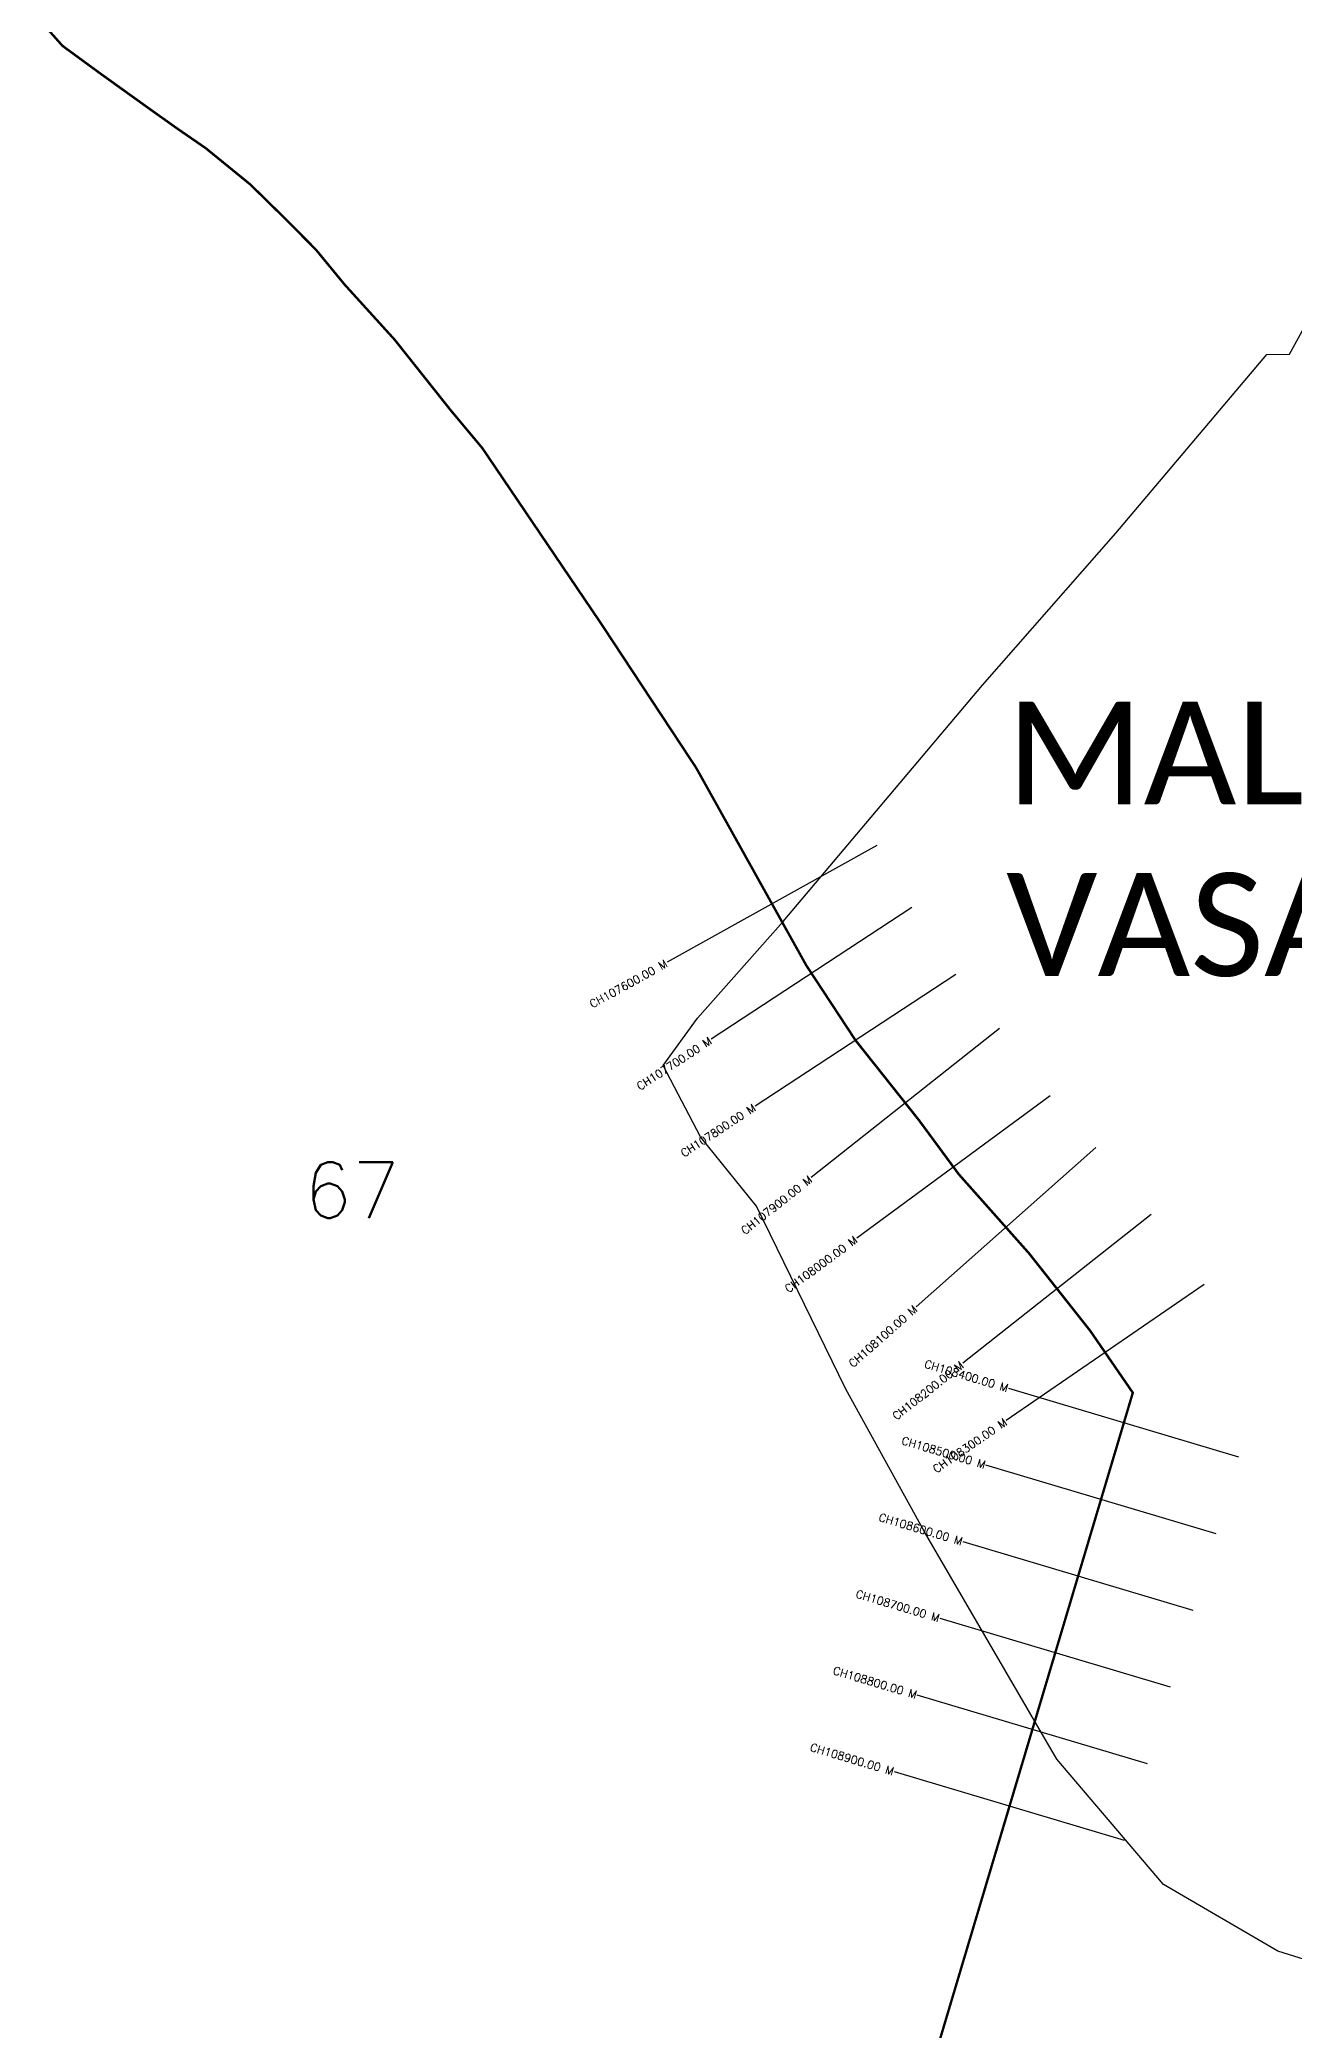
# Model space of a CAD drawing. Header units: metres. Extents: x 265666 to 271097, y 2136619 to 2142680.
# Drawn here: x 267345 to 268912, y 2138030 to 2140517 of the extents above; entities that cross this region are included whole.
import ezdxf
from ezdxf.enums import TextEntityAlignment as Align

# ---------------------------------------------------------------- set-up
doc = ezdxf.new("R2010")
doc.units = ezdxf.units.M
for name, color, linetype in [('CS', 134, 'Continuous'), ('CSMark', 6, 'Continuous'), ('NATURALLY PROTECTED', 3, 'Continuous'), ('village', 3, 'Continuous'), ('VILLAGE NAME', 250, 'Continuous')]:
    doc.layers.add(name, color=color, linetype=linetype)
doc.styles.get("Standard").update_dxf_attribs({"font": 'simplex.shx'})

msp = doc.modelspace()

# ---------------------------------------------------------------- linework, layer by layer
at = {"layer": 'CS'}
for p, q in [((268390.7, 2139510.2), (268128.6, 2139364.2)), ((268434.4, 2139432.6), (268183.6, 2139268)), ((268489.3, 2139349), (268238.5, 2139184.4)), ((268543.6, 2139281.6), (268308.6, 2139095.1)), ((268606.9, 2139197.4), (268365.4, 2139019.5)), ((268663.9, 2139132.6), (268439.5, 2138933.5)), ((268733.3, 2139049.1), (268497.9, 2138863.2)), ((268799.5, 2138961.3), (268552.2, 2138791.4)), ((268842.9, 2138745.8), (268555.4, 2138831.5)), ((268814.3, 2138650), (268526.8, 2138735.7)), ((268785.8, 2138554.2), (268498.3, 2138639.9)), ((268757.2, 2138458.3), (268469.7, 2138544)), ((268728.6, 2138362.5), (268441.1, 2138448.2)), ((268700, 2138266.7), (268412.5, 2138352.4))]:
    msp.add_line(p, q, dxfattribs=at)
at = {"layer": 'NATURALLY PROTECTED', "const_width": 3, "flags": 128}
msp.add_lwpolyline([(267346.6, 2140539.7), (267373.5, 2140509.5), (267421.2, 2140474.6), (267483.7, 2140429.7), (267516.6, 2140406.3), (267552.4, 2140381.6), (267607.9, 2140336.4), (267649.2, 2140295.9), (267689.9, 2140254.9), (267725.7, 2140211.3), (267788.2, 2140142.4), (267858.3, 2140054.1), (267897.8, 2140006.8), (268046, 2139787.7), (268165.1, 2139606.9), (268302.5, 2139360.2), (268364, 2139266.6), (268443.2, 2139166.8), (268492.8, 2139099.4), (268580.5, 2139000.6), (268657.1, 2138903.6), (268710.3, 2138826.2), (268052.8, 2136620.6)], dxfattribs=at)
at = {"layer": 'village', "color": 6}
msp.add_polyline3d([(268997.8, 2138094.8, 0), (268891.6, 2138128.1, 0), (268748.8, 2138211.6, 0), (268615.2, 2138368.1, 0), (268450, 2138652.4, 0), (268351.8, 2138830.6, 0), (268240.1, 2139059.2, 0), (268170.4, 2139145.9, 0), (268123.8, 2139235, 0), (268166.4, 2139294.2, 0), (268273.7, 2139415, 0), (268522.5, 2139710.4, 0), (268689.1, 2139900.6, 0), (268877.8, 2140124, 0), (268906.2, 2140124.1, 0), (268949.3, 2140203, 0)], dxfattribs=at)

# ---------------------------------------------------------------- texts
at = {"insert": (267674.9, 2139114.3), "char_height": 70, "attachment_point": 1}
msp.add_mtext_dynamic_manual_height_columns('67', width=269.844, gutter_width=1, heights=[0], dxfattribs=at)
at = {"layer": 'CSMark'}
for s, rotation, p in [('CH107600.00 M', 29.1204, (268127.7, 2139363.7)), ('CH107700.00 M', 33.2895, (268182.8, 2139267.4)), ('CH107800.00 M', 33.2895, (268237.7, 2139183.8)), ('CH107900.00 M', 38.4434, (268307.8, 2139094.5)), ('CH108000.00 M', 36.3752, (268364.6, 2139018.9)), ('CH108100.00 M', 41.5844, (268438.8, 2138932.8)), ('CH108200.00 M', 38.3049, (268497.1, 2138862.5)), ('CH108400.00 M', 343.4004, (268554.4, 2138831.8)), ('CH108300.00 M', 34.5036, (268551.4, 2138790.8)), ('CH108500.00 M', 343.4004, (268525.9, 2138736)), ('CH108600.00 M', 343.4004, (268497.3, 2138640.2)), ('CH108700.00 M', 343.4004, (268468.7, 2138544.3)), ('CH108800.00 M', 343.4004, (268440.2, 2138448.5)), ('CH108900.00 M', 343.4004, (268411.6, 2138352.7))]:
    msp.add_text(s, height=10, rotation=rotation, dxfattribs=at).set_placement(p, align=Align.MIDDLE_RIGHT)
at = {"layer": 'VILLAGE NAME', "insert": (268552.3, 2139690.1), "char_height": 128.647, "attachment_point": 1}
msp.add_mtext_dynamic_manual_height_columns('{\\fCalibri|b0|i0|c0|p34;MALONDA VASAI (MCI)}', width=1072.545, gutter_width=643.2, heights=[0], dxfattribs=at)

doc.saveas('drawing.dxf')
